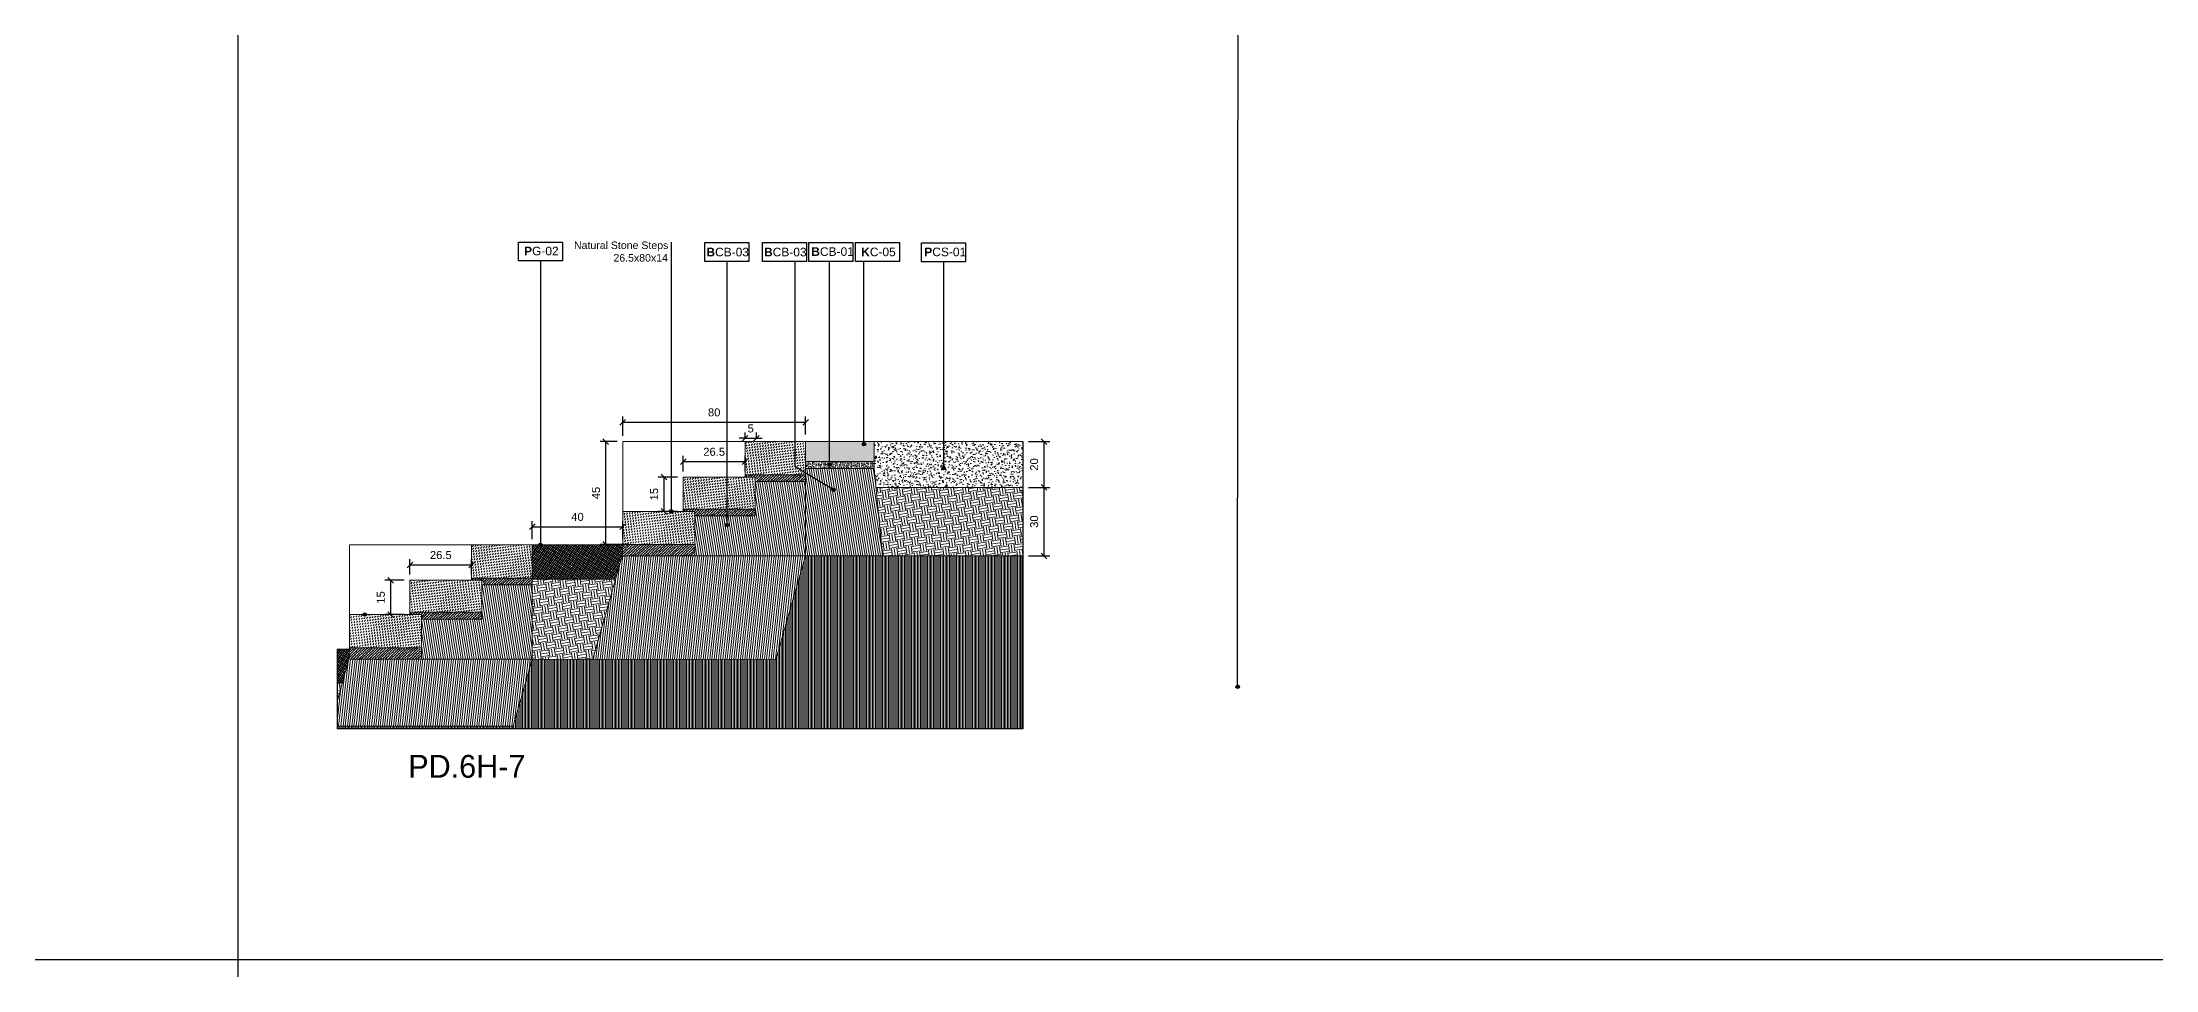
# Model space of a CAD drawing. Header units: metres. Extents: x -325 to 301, y -147 to 149.
# Drawn here: x 91.38 to 100.62, y 43.41 to 47.47 of the extents above; entities that cross this region are included whole.
import ezdxf

# ---------------------------------------------------------------- set-up
doc = ezdxf.new("R2010")
doc.units = ezdxf.units.M
doc.layers.get('Defpoints').update_dxf_attribs({"lineweight": 13})
doc.layers.add('-aux', color=50, linetype='Continuous', plot=False)
doc.layers.add('0-TX-1_25', color=7, linetype='Continuous', true_color=0x3f4f7f)
doc.layers.add('EIT_3 TR sorra', color=7, linetype='Continuous', true_color=0xd8ceb0)
for name, color, linetype, lineweight, true_color in [('03-TR-Paviment_02_Sealed Gravel', 7, 'Continuous', 5, 0xd4be8c), ('03-TR-Paviment_08_Natural Stone Bleachers', 7, 'Continuous', 5, 0xafad9d), ('3-TR tot_u', 7, 'Continuous', 5, 0x787878)]:
    doc.layers.add(name, color=color, linetype=linetype, lineweight=lineweight, true_color=true_color)
for name, color, linetype, lineweight in [('1-CM', 7, 'Continuous', 0), ('3-TR Formigó', 252, 'Continuous', 0), ('3-TR Seleccionat', 44, 'Continuous', 0), ('3-TR Tot-u', 37, 'Continuous', 0), ('3_TR_paviment gris', 252, 'Continuous', 5)]:
    doc.layers.add(name, color=color, linetype=linetype, lineweight=lineweight)
for name, color, linetype in [('1-SECCIÓ', 1, 'Continuous'), ('A-KEYPLAN_HATCH', 7, 'Continuous'), ('A_TEXT_2', 7, 'Continuous')]:
    doc.layers.add(name, color=color, linetype=linetype)
doc.styles.get("Standard").update_dxf_attribs({"font": 'arial.ttf'})
doc.styles.add('x-llegenda materials$0$ENGRAVERS', font='TT0586M.TTF')
doc.dimstyles.new('ISO-25', dxfattribs={"dimtxt": 0.1, "dimasz": 0.1, "dimexe": 0.1, "dimexo": 0.1, "dimgap": 0.1, "dimtad": 1, "dimdec": 0, "dimlfac": 100, "dimzin": 9, "dimtxsty": 'Standard', "dimblk": 'OBLIQUE', "dimcen": 0.1, "dimadec": 0, "dimazin": 0, "dimtfac": 1, "dimtdec": 0, "dimtmove": 0, "dimatfit": 3, "dimldrblk": 'OBLIQUE', "dimfxl": 1, "dimarcsym": 0})
pattern_1 = [(279, (419581.036173, 4594392.836238), (0.03632589907892, -0.02639231054887), [0.03175, -0.03175]), (279, (419581.047933, 4594392.8381), (0.03632589907892, -0.02639231054887), [0.03175, -0.03175]), (279, (419581.059692, 4594392.839963), (0.03632589907892, -0.02639231054887), [0.03175, -0.03175]), (9, (419581.064233, 4594392.836664), (0.02639231054887, 0.03632589907892), [0.03175, -0.03175]), (9, (419581.066096, 4594392.824905), (0.02639231054887, 0.03632589907892), [0.03175, -0.03175]), (9, (419581.067958, 4594392.813145), (0.02639231054887, 0.03632589907892), [0.03175, -0.03175])]

# ---------------------------------------------------------------- blocks, each defined once
blk = doc.blocks.new('_Oblique')
at = {"color": 0, "lineweight": -2}
blk.add_line((-0.5, -0.5), (0.5, 0.5), dxfattribs=at)
blk = doc.blocks.new('*D2733')
at = {"layer": '0-TX-1_25', "color": 0, "lineweight": -2, "transparency": 16777216}
for p, q in [((93.5211, 45.2952), (93.5211, 45.3746)), ((93.5211, 45.3496), (93.9171, 45.3496)), ((93.9171, 45.2954), (93.9171, 45.3746))]:
    blk.add_line(p, q, dxfattribs=at)
at = {"layer": 'Defpoints', "color": 0, "transparency": 16777216}
for p in [(93.9171, 45.3496), (93.5211, 45.2702), (93.9171, 45.2704)]:
    blk.add_point(p, dxfattribs=at)
at = {"layer": '0-TX-1_25', "color": 0, "lineweight": -2, "transparency": 16777216, "xscale": 0.025, "yscale": 0.025, "zscale": 0.025, "rotation": 180}
blk.add_blockref('_Oblique', (93.5211, 45.3496), dxfattribs=at)
at = {"layer": '0-TX-1_25', "color": 0, "lineweight": -2, "transparency": 16777216, "xscale": 0.025, "yscale": 0.025, "zscale": 0.025}
blk.add_blockref('_Oblique', (93.9171, 45.3496), dxfattribs=at)
at = {"layer": '0-TX-1_25', "color": 0, "transparency": 16777216, "insert": (93.7191, 45.3925), "char_height": 0.035, "attachment_point": 5}
blk.add_mtext('40', dxfattribs=at)
blk = doc.blocks.new('*D2730')
at = {"layer": '0-TX-1_25', "color": 0, "lineweight": -2, "transparency": 16777216}
for p, q in [((93.892, 45.7219), (93.818, 45.7219)), ((93.843, 45.2719), (93.843, 45.7219)), ((93.942, 45.2719), (93.818, 45.2719))]:
    blk.add_line(p, q, dxfattribs=at)
at = {"layer": 'Defpoints', "color": 0, "transparency": 16777216}
for p in [(93.843, 45.7219), (93.917, 45.7219), (93.967, 45.2719)]:
    blk.add_point(p, dxfattribs=at)
at = {"layer": '0-TX-1_25', "color": 0, "lineweight": -2, "transparency": 16777216, "xscale": 0.025, "yscale": 0.025, "zscale": 0.025}
for p, rotation in [((93.843, 45.7219), 90), ((93.843, 45.2719), 270)]:
    blk.add_blockref('_Oblique', p, dxfattribs=dict(at, rotation=rotation))
at = {"layer": '0-TX-1_25', "color": 0, "transparency": 16777216, "insert": (93.8002, 45.4969), "char_height": 0.035, "attachment_point": 5, "rotation": 90}
blk.add_mtext('45', dxfattribs=at)
blk = doc.blocks.new('*D2731')
at = {"layer": '0-TX-1_25', "color": 0, "lineweight": -2, "transparency": 16777216}
for p, q in [((93.917, 45.7469), (93.917, 45.8319)), ((93.917, 45.8069), (94.717, 45.8069)), ((94.717, 45.7526), (94.717, 45.8319))]:
    blk.add_line(p, q, dxfattribs=at)
at = {"layer": 'Defpoints', "color": 0, "transparency": 16777216}
for p in [(94.717, 45.8069), (93.917, 45.7219), (94.717, 45.7276)]:
    blk.add_point(p, dxfattribs=at)
at = {"layer": '0-TX-1_25', "color": 0, "lineweight": -2, "transparency": 16777216, "xscale": 0.025, "yscale": 0.025, "zscale": 0.025, "rotation": 180}
blk.add_blockref('_Oblique', (93.917, 45.8069), dxfattribs=at)
at = {"layer": '0-TX-1_25', "color": 0, "lineweight": -2, "transparency": 16777216, "xscale": 0.025, "yscale": 0.025, "zscale": 0.025}
blk.add_blockref('_Oblique', (94.717, 45.8069), dxfattribs=at)
at = {"layer": '0-TX-1_25', "color": 0, "transparency": 16777216, "insert": (94.317, 45.8497), "char_height": 0.035, "attachment_point": 5}
blk.add_mtext('80', dxfattribs=at)
blk = doc.blocks.new('*D2734')
at = {"layer": '0-TX-1_25', "color": 0, "lineweight": -2, "transparency": 16777216}
for p, q in [((94.1821, 45.5919), (94.1821, 45.6593)), ((94.1821, 45.6343), (94.452, 45.6343)), ((94.452, 45.5919), (94.452, 45.6593))]:
    blk.add_line(p, q, dxfattribs=at)
at = {"layer": 'Defpoints', "color": 0, "transparency": 16777216}
for p in [(94.452, 45.6343), (94.1821, 45.5669), (94.452, 45.5669)]:
    blk.add_point(p, dxfattribs=at)
at = {"layer": '0-TX-1_25', "color": 0, "lineweight": -2, "transparency": 16777216, "xscale": 0.025, "yscale": 0.025, "zscale": 0.025, "rotation": 180}
blk.add_blockref('_Oblique', (94.1821, 45.6343), dxfattribs=at)
at = {"layer": '0-TX-1_25', "color": 0, "lineweight": -2, "transparency": 16777216, "xscale": 0.025, "yscale": 0.025, "zscale": 0.025}
blk.add_blockref('_Oblique', (94.452, 45.6343), dxfattribs=at)
at = {"layer": '0-TX-1_25', "color": 0, "transparency": 16777216, "insert": (94.3171, 45.6772), "char_height": 0.035, "attachment_point": 5}
blk.add_mtext('26.5', dxfattribs=at)
blk = doc.blocks.new('*D2735')
at = {"layer": '0-TX-1_25', "color": 0, "lineweight": -2, "transparency": 16777216}
for p, q in [((94.1571, 45.5669), (94.0726, 45.5669)), ((94.0976, 45.5669), (94.0976, 45.4169)), ((94.1571, 45.4169), (94.0726, 45.4169))]:
    blk.add_line(p, q, dxfattribs=at)
at = {"layer": 'Defpoints', "color": 0, "transparency": 16777216}
for p in [(94.1821, 45.5669), (94.0976, 45.4169), (94.1821, 45.4169)]:
    blk.add_point(p, dxfattribs=at)
at = {"layer": '0-TX-1_25', "color": 0, "lineweight": -2, "transparency": 16777216, "xscale": 0.025, "yscale": 0.025, "zscale": 0.025}
for p, rotation in [((94.0976, 45.5669), 90), ((94.0976, 45.4169), 270)]:
    blk.add_blockref('_Oblique', p, dxfattribs=dict(at, rotation=rotation))
at = {"layer": '0-TX-1_25', "color": 0, "transparency": 16777216, "insert": (94.0547, 45.4919), "char_height": 0.035, "attachment_point": 5, "rotation": 90}
blk.add_mtext('15', dxfattribs=at)
blk = doc.blocks.new('*D2736')
at = {"layer": '0-TX-1_25', "color": 0, "lineweight": -2, "transparency": 16777216}
for p, q in [((94.452, 45.7366), (94.427, 45.7366)), ((94.452, 45.7366), (94.452, 45.7616)), ((94.452, 45.7366), (94.502, 45.7366)), ((94.502, 45.7366), (94.502, 45.7616)), ((94.502, 45.7366), (94.527, 45.7366))]:
    blk.add_line(p, q, dxfattribs=at)
at = {"layer": 'Defpoints', "color": 0, "transparency": 16777216}
for p in [(94.452, 45.7219), (94.502, 45.7366), (94.502, 45.7219)]:
    blk.add_point(p, dxfattribs=at)
at = {"layer": '0-TX-1_25', "color": 0, "lineweight": -2, "transparency": 16777216, "xscale": 0.025, "yscale": 0.025, "zscale": 0.025}
blk.add_blockref('_Oblique', (94.452, 45.7366), dxfattribs=at)
at = {"layer": '0-TX-1_25', "color": 0, "lineweight": -2, "transparency": 16777216, "xscale": 0.025, "yscale": 0.025, "zscale": 0.025, "rotation": 180}
blk.add_blockref('_Oblique', (94.502, 45.7366), dxfattribs=at)
at = {"layer": '0-TX-1_25', "color": 0, "transparency": 16777216, "insert": (94.477, 45.7794), "char_height": 0.035, "attachment_point": 5}
blk.add_mtext('5', dxfattribs=at)
blk = doc.blocks.new('*D2737')
at = {"layer": '0-TX-1_25', "color": 0, "lineweight": -2, "transparency": 16777216}
for p, q in [((92.9862, 45.1402), (92.9862, 45.2076)), ((92.9862, 45.1826), (93.2561, 45.1826)), ((93.2561, 45.1402), (93.2561, 45.2076))]:
    blk.add_line(p, q, dxfattribs=at)
at = {"layer": 'Defpoints', "color": 0, "transparency": 16777216}
for p in [(93.2561, 45.1826), (92.9862, 45.1152), (93.2561, 45.1152)]:
    blk.add_point(p, dxfattribs=at)
at = {"layer": '0-TX-1_25', "color": 0, "lineweight": -2, "transparency": 16777216, "xscale": 0.025, "yscale": 0.025, "zscale": 0.025, "rotation": 180}
blk.add_blockref('_Oblique', (92.9862, 45.1826), dxfattribs=at)
at = {"layer": '0-TX-1_25', "color": 0, "lineweight": -2, "transparency": 16777216, "xscale": 0.025, "yscale": 0.025, "zscale": 0.025}
blk.add_blockref('_Oblique', (93.2561, 45.1826), dxfattribs=at)
at = {"layer": '0-TX-1_25', "color": 0, "transparency": 16777216, "insert": (93.1211, 45.2255), "char_height": 0.035, "attachment_point": 5}
blk.add_mtext('26.5', dxfattribs=at)
blk = doc.blocks.new('*D2738')
at = {"layer": '0-TX-1_25', "color": 0, "lineweight": -2, "transparency": 16777216}
for p, q in [((92.9612, 45.1152), (92.8767, 45.1152)), ((92.9017, 45.1152), (92.9017, 44.9652)), ((92.9612, 44.9652), (92.8767, 44.9652))]:
    blk.add_line(p, q, dxfattribs=at)
at = {"layer": 'Defpoints', "color": 0, "transparency": 16777216}
for p in [(92.9862, 45.1152), (92.9017, 44.9652), (92.9862, 44.9652)]:
    blk.add_point(p, dxfattribs=at)
at = {"layer": '0-TX-1_25', "color": 0, "lineweight": -2, "transparency": 16777216, "xscale": 0.025, "yscale": 0.025, "zscale": 0.025}
for p, rotation in [((92.9017, 45.1152), 90), ((92.9017, 44.9652), 270)]:
    blk.add_blockref('_Oblique', p, dxfattribs=dict(at, rotation=rotation))
at = {"layer": '0-TX-1_25', "color": 0, "transparency": 16777216, "insert": (92.8588, 45.0402), "char_height": 0.035, "attachment_point": 5, "rotation": 90}
blk.add_mtext('15', dxfattribs=at)
blk = doc.blocks.new('hatch keyplan 2')
at = {"layer": 'A-KEYPLAN_HATCH'}
blk.add_lwpolyline([(0, 0.00548), (0.01287, 0.00548), (0.01287, 0), (0, 0)], close=True, dxfattribs=at)
blk = doc.blocks.new('hatch keyplan')
at = {"layer": 'A-KEYPLAN_HATCH'}
blk.add_blockref('hatch keyplan 2', (1.43058, 0.85215), dxfattribs=at)
blk = doc.blocks.new('PG02')
at = {"layer": 'A-KEYPLAN_HATCH'}
blk.add_blockref('hatch keyplan', (-1.42958, -0.85215), dxfattribs=at)
at = {"layer": 'A_TEXT_2', "insert": (0.0002, 0.00412), "char_height": 0.0025, "attachment_point": 1}
blk.add_mtext_dynamic_manual_height_columns('\\pi0.00245,t0.01245;{\\fArial|b1|i0|c0|p34;P}G-02', width=0.0145619, gutter_width=0.015, heights=[0], dxfattribs=at)
blk = doc.blocks.new('B-CB03')
at = {"layer": 'A-KEYPLAN_HATCH'}
blk.add_blockref('hatch keyplan', (-1.43058, -0.85215), dxfattribs=at)
at = {"layer": 'A_TEXT_2', "insert": (-0.0008, 0.00398), "char_height": 0.0025, "attachment_point": 1}
blk.add_mtext_dynamic_manual_height_columns('\\pi0.00128;{\\fArial|b1|i0|c0|p34;B}CB-03', width=0.0145619, gutter_width=0.015, heights=[0], dxfattribs=at)
blk = doc.blocks.new('*D2732')
at = {"layer": '0-TX-1_25', "color": 0, "lineweight": -2, "transparency": 16777216}
for p, q in [((95.692, 45.7219), (95.785, 45.7219)), ((95.76, 45.7219), (95.76, 45.5219)), ((95.692, 45.5219), (95.785, 45.5219))]:
    blk.add_line(p, q, dxfattribs=at)
at = {"layer": 'Defpoints', "color": 0, "transparency": 16777216}
for p in [(95.667, 45.7219), (95.667, 45.5219), (95.76, 45.5219)]:
    blk.add_point(p, dxfattribs=at)
at = {"layer": '0-TX-1_25', "color": 0, "lineweight": -2, "transparency": 16777216, "xscale": 0.025, "yscale": 0.025, "zscale": 0.025}
for p, rotation in [((95.76, 45.7219), 90), ((95.76, 45.5219), 270)]:
    blk.add_blockref('_Oblique', p, dxfattribs=dict(at, rotation=rotation))
at = {"layer": '0-TX-1_25', "color": 0, "transparency": 16777216, "insert": (95.7172, 45.6219), "char_height": 0.035, "attachment_point": 5, "rotation": 90}
blk.add_mtext('20', dxfattribs=at)
blk = doc.blocks.new('*D2729')
at = {"layer": '0-TX-1_25', "color": 0, "lineweight": -2, "transparency": 16777216}
for p, q in [((95.692, 45.5219), (95.785, 45.5219)), ((95.76, 45.5219), (95.76, 45.2219)), ((95.692, 45.2219), (95.785, 45.2219))]:
    blk.add_line(p, q, dxfattribs=at)
at = {"layer": 'Defpoints', "color": 0, "transparency": 16777216}
for p in [(95.667, 45.5219), (95.667, 45.2219), (95.76, 45.2219)]:
    blk.add_point(p, dxfattribs=at)
at = {"layer": '0-TX-1_25', "color": 0, "lineweight": -2, "transparency": 16777216, "xscale": 0.025, "yscale": 0.025, "zscale": 0.025}
for p, rotation in [((95.76, 45.5219), 90), ((95.76, 45.2219), 270)]:
    blk.add_blockref('_Oblique', p, dxfattribs=dict(at, rotation=rotation))
at = {"layer": '0-TX-1_25', "color": 0, "transparency": 16777216, "insert": (95.7171, 45.3719), "char_height": 0.035, "attachment_point": 5, "rotation": 90}
blk.add_mtext('30', dxfattribs=at)
blk = doc.blocks.new('POINT')
at = {"layer": '0-TX-1_25'}
h = blk.add_hatch(dxfattribs=at)
h.set_pattern_fill('ANGLE', color=256)
h.set_pattern_definition([(0, (-83.747, -12.726), (0, 6.985), [5.08, -1.905]), (90, (-83.747, -12.726), (-6.985, 4e-16), [5.08, -1.905])])
edge = h.paths.add_edge_path()
edge.add_arc((0, 0), 0.0075, 0, 360)
h = blk.add_hatch(color=256, dxfattribs=at)
h.dxf.hatch_style = 1
edge = h.paths.add_edge_path()
edge.add_arc((0, 0), 0.0075, 0, 360)
blk.add_circle((0, 0), 0.0075, dxfattribs=at)
blk = doc.blocks.new('K04')
at = {"layer": 'A-KEYPLAN_HATCH'}
blk.add_blockref('hatch keyplan', (-1.42958, -0.85215), dxfattribs=at)
at = {"layer": 'A_TEXT_2', "insert": (0.0002, 0.00402), "char_height": 0.0025, "attachment_point": 1}
blk.add_mtext_dynamic_manual_height_columns('\\pi0.00244;{\\fArial|b1|i0|c0|p34;K}C-05', width=0.0145619, gutter_width=0.015, heights=[0], dxfattribs=at)
blk = doc.blocks.new('B-CB01')
at = {"layer": 'A-KEYPLAN_HATCH'}
blk.add_blockref('hatch keyplan', (-1.43058, -0.85215), dxfattribs=at)
at = {"layer": 'A_TEXT_2', "insert": (-0.0008, 0.00411), "char_height": 0.0025, "attachment_point": 1}
blk.add_mtext_dynamic_manual_height_columns('\\pi0.00152;{\\fArial|b1|i0|c0|p34;B}CB-01', width=0.0145619, gutter_width=0.015, heights=[0], dxfattribs=at)
blk = doc.blocks.new('PCS01')
at = {"layer": 'A-KEYPLAN_HATCH'}
blk.add_blockref('hatch keyplan', (-1.42958, -0.85215), dxfattribs=at)
at = {"layer": 'A_TEXT_2', "insert": (0.0002, 0.00411), "char_height": 0.0025, "attachment_point": 1}
blk.add_mtext_dynamic_manual_height_columns('\\pi0.00161;{\\fArial|b1|i0|c0|p34;P}CS-01', width=0.0145619, gutter_width=0.015, heights=[0], dxfattribs=at)

msp = doc.modelspace()

# ---------------------------------------------------------------- hatches: boundary and pattern name
at = {"layer": '03-TR-Paviment_02_Sealed Gravel', "extrusion": (5.00535e-05, 0.000121015, 1)}
h = msp.add_hatch(dxfattribs=at)
h.set_pattern_fill('_USER', color=256, scale=0.008, angle=234, style=0, double=1, pattern_type=0)
h.set_pattern_definition([(234, (-130.758591, 53.904642), (0.00647213595, -0.00470228202), []), (324, (-130.758591, 53.904642), (0.00470228202, 0.00647213595), [])])
h.paths.add_polyline_path([(93.8858, 45.1203), (93.9149, 45.2219), (93.9171, 45.2702), (93.5211, 45.2706), (93.5211, 45.1206)])
h = msp.add_hatch(dxfattribs=at)
h.set_pattern_fill('_USER', color=256, scale=0.008, angle=234, style=0, double=1, pattern_type=0)
h.set_pattern_definition([(234, (-130.758591, 53.904642), (0.00647213595, -0.00470228202), []), (324, (-130.758591, 53.904642), (0.00470228202, 0.00647213595), [])])
h.paths.add_polyline_path([(92.667, 44.8146), (92.667, 44.6646), (92.6895, 44.6646), (92.7192, 44.7707), (92.7211, 44.8146)])
at = {"layer": '03-TR-Paviment_08_Natural Stone Bleachers'}
h = msp.add_hatch(dxfattribs=at)
h.set_pattern_fill('DASH', color=256, scale=0.002611, angle=232.42641, style=0, double=1)
h.set_pattern_definition([(232.4264096, (-57.800936, -75.797409), (0.00151523477, -0.01162470696), [0.0082894435, -0.0082894435])])
h.paths.add_polyline_path([(94.717, 45.5769), (94.717, 45.7219), (94.4519, 45.7219), (94.452, 45.5769)])
h = msp.add_hatch(dxfattribs=at)
h.set_pattern_fill('DASH', color=256, scale=0.002611, angle=232.42641, style=0, double=1)
h.set_pattern_definition([(232.4264096, (-58.0707735, -75.947409), (0.00151523477, -0.01162470696), [0.0082894435, -0.0082894435])])
h.paths.add_polyline_path([(94.4971, 45.4269), (94.4972, 45.5669), (94.1821, 45.5669), (94.1821, 45.427)])
h = msp.add_hatch(dxfattribs=at)
h.set_pattern_fill('DASH', color=256, scale=0.002611, angle=232.42641, style=0, double=1)
h.set_pattern_definition([(232.4264096, (-58.3357735, -76.097409), (0.00151523477, -0.01162470696), [0.0082894435, -0.0082894435])])
h.paths.add_polyline_path([(94.2321, 45.2723), (94.2321, 45.4169), (93.9171, 45.4169), (93.9171, 45.2716)])
h = msp.add_hatch(dxfattribs=at)
h.set_pattern_fill('DASH', color=256, scale=0.002611, angle=232.42641, style=0, double=1)
h.set_pattern_definition([(232.4264096, (-58.996854, -76.249126), (0.00151523477, -0.01162470696), [0.0082894435, -0.0082894435])])
h.paths.add_polyline_path([(93.5211, 45.1252), (93.5211, 45.2702), (93.256, 45.2702), (93.2561, 45.1252)])
h = msp.add_hatch(dxfattribs=at)
h.set_pattern_fill('DASH', color=256, scale=0.002611, angle=232.42641, style=0, double=1)
h.set_pattern_definition([(232.4264096, (-59.266692, -76.399126), (0.00151523477, -0.01162470696), [0.0082894435, -0.0082894435])])
h.paths.add_polyline_path([(93.3012, 44.9752), (93.3012, 45.1152), (92.9862, 45.1152), (92.9862, 44.9752)])
h = msp.add_hatch(dxfattribs=at)
h.set_pattern_fill('DASH', color=256, scale=0.002611, angle=232.42641, style=0, double=1)
h.set_pattern_definition([(232.4264096, (-59.531692, -76.549126), (0.00151523477, -0.01162470696), [0.0082894435, -0.0082894435])])
h.paths.add_polyline_path([(93.0362, 44.8206), (93.0362, 44.9652), (92.7212, 44.9652), (92.7212, 44.8199)])
at = {"layer": '3-TR Formigó'}
h = msp.add_hatch(dxfattribs=at)
h.set_pattern_fill('ANSI31', color=256, scale=0.003, angle=234.17524)
h.set_pattern_definition([(279.175244, (-114.089246, 1.581218), (0.00940313004, 0.0015188056), [])])
h.paths.add_polyline_path([(95.0529, 45.2219), (94.717, 45.2219), (94.7169, 45.5771), (94.717, 45.6048), (95.017, 45.6047)])
h = msp.add_hatch(dxfattribs=at)
h.set_pattern_fill('ANSI31', color=256, scale=0.003, angle=234.17524)
h.set_pattern_definition([(279.175244, (17.391908, 3.108831), (0.00940313, 0.0015188056), [])])
h.paths.add_polyline_path([(94.2321, 45.3952), (94.2323, 45.2219), (94.7166, 45.2219), (94.717, 45.5469), (94.4971, 45.5469), (94.4971, 45.3952)])
at = {"layer": '3-TR Formigó', "extrusion": (5.00535e-05, 0.000121015, 1)}
h = msp.add_hatch(dxfattribs=at)
h.set_pattern_fill('ANSI31', color=256, scale=0.003, angle=233.69395, style=0)
h.set_pattern_definition([(263.5025, (86.909693, 45.1370365), (0.009463819, -0.001077847), [])])
h.paths.add_polyline_path([(93.9149, 45.2219), (93.7858, 44.7703), (94.5858, 44.7703), (94.717, 45.2219)])
at = {"layer": '3-TR Formigó'}
h = msp.add_hatch(dxfattribs=at)
h.set_pattern_fill('ANSI31', color=256, scale=0.003, angle=234.17524)
h.set_pattern_definition([(279.175244, (16.19599, 2.657114), (0.00940313, 0.0015188056), [])])
h.paths.add_polyline_path([(93.0362, 44.9435), (93.0362, 44.7707), (93.5206, 44.7707), (93.5211, 45.0952), (93.3012, 45.0952), (93.3012, 44.9435)])
at = {"layer": '3-TR Formigó', "extrusion": (5.00535e-05, 0.000121015, 1)}
h = msp.add_hatch(dxfattribs=at)
h.set_pattern_fill('ANSI31', color=256, scale=0.003, angle=233.69395, style=0)
h.set_pattern_definition([(263.5025, (85.719313, 44.689892), (0.009463819, -0.001077847), [])])
h.paths.add_polyline_path([(92.667, 44.477), (93.4375, 44.477), (93.521, 44.7707), (92.7192, 44.7707), (92.667, 44.5841)])
at = {"layer": '3-TR Seleccionat'}
h = msp.add_hatch(dxfattribs=at)
h.set_pattern_fill('ANSI31', color=256, scale=0.002, angle=45, style=0)
h.set_pattern_definition([(90, (58.782819, -6.3097075), (-0.00635, 0), [])])
h.paths.add_polyline_path([(95.667, 44.4648), (95.667, 45.2219), (94.717, 45.2219), (94.5858, 44.7703), (93.5211, 44.7706), (93.4398, 44.477), (92.667, 44.477), (92.667, 44.4648)])
at = {"layer": '3-TR Tot-u'}
h = msp.add_hatch(dxfattribs=at)
h.set_pattern_fill('EARTH', color=256, scale=0.005, angle=279)
h.set_pattern_definition([(279, (50.205277, -1.55653), (0.036325899, -0.02639231), [0.03175, -0.03175]), (279, (50.217037, -1.55467), (0.036325899, -0.02639231), [0.03175, -0.03175]), (279, (50.228797, -1.552806), (0.036325899, -0.02639231), [0.03175, -0.03175]), (9, (50.233337, -1.556105), (0.02639231, 0.036325899), [0.03175, -0.03175]), (9, (50.2352, -1.567865), (0.02639231, 0.036325899), [0.03175, -0.03175]), (9, (50.237063, -1.579624), (0.02639231, 0.036325899), [0.03175, -0.03175])])
h.paths.add_polyline_path([(95.667, 45.5219), (95.0252, 45.5219), (95.0547, 45.2219), (95.667, 45.2219)])
at = {"layer": '3-TR Tot-u', "extrusion": (5.30927e-05, 0.000117955, 1)}
h = msp.add_hatch(dxfattribs=at)
h.set_pattern_fill('EARTH', color=256, scale=0.005, angle=279)
h.set_pattern_definition(pattern_1)
h.paths.add_polyline_path([(93.5211, 45.1206), (93.5211, 44.7706), (93.7858, 44.7703), (93.8814, 45.1202)])
h = msp.add_hatch(dxfattribs=at)
h.set_pattern_fill('EARTH', color=256, scale=0.005, angle=279)
h.set_pattern_definition(pattern_1)
h.paths.add_polyline_path([(92.667, 44.6646), (92.667, 44.5805), (92.6895, 44.6646)])
at = {"layer": '3-TR tot_u'}
h = msp.add_hatch(dxfattribs=at)
h.set_pattern_fill('AR-CONC', color=256, scale=0.00025, angle=89.87048)
h.set_pattern_definition([(75.416951978, (264948.765237, -740263.86997), (0.042847951724, 0.0159494447276), [0.0047625, -0.0523875]), (20.416951978, (264948.765237, -740263.86997), (-0.0284585513776, 0.0393593941472), [0.00381, -0.0419101460425]), (125.868396678, (264948.768807, -740263.86864), (0.0143894010735, 0.0553088370647), [0.0040475022, -0.04452256115]), (71.601151978, (264948.759786, -740263.8585), (0.0657213798154, 0.0195936971874), [0.00714375, -0.07858125]), (122.052509588, (264948.76526, -740263.85687), (0.027057378225, 0.081342940127), [0.006071255785, -0.06678390204]), (16.601103148, (264948.759786, -740263.8585), (0.0270573782294, 0.0813429401255), [0.0057149917675, -0.06286493298]), (46.416951978, (264948.766884, -740263.858642), (0.045207962539, -0.0068233806194), [0.0047625, -0.0523875]), (351.416951978, (264948.766884, -740263.85864), (-0.005808451532, 0.048221421475), [0.00381, -0.04191]), (96.868396978, (264948.77065, -740263.85921), (0.0393995108286, 0.041398041034), [0.0040475022, -0.0445224844]), (62.916951978, (264948.765237, -740263.86997), (-0.00837539297598, 0.01942411315358), [0, -0.041402, 0, -0.042545, 0, -0.04206875]), (32.916951978, (264948.765237, -740263.86997), (0.0043385838535, 0.0297907723876), [0, -0.024257, 0, -0.0404495, 0, -0.01603375]), (352.916951978, (264948.752447, -740263.876048), (0.03123133691458, 0.01325538927637), [0, -0.015875, 0, -0.04953, 0, -0.0657225]), (342.916951978, (264948.74671, -740263.878774), (0.0307196005672, 0.0216357041141), [0, -0.0206375, 0, -0.032893, 0, -0.0466725])])
h.paths.add_polyline_path([(95.017, 45.7219), (95.0252, 45.5219), (95.667, 45.5219), (95.667, 45.7219)])
h = msp.add_hatch(dxfattribs=at)
h.set_pattern_fill('AR-CONC', color=256, scale=9e-05, angle=90.26641)
h.set_pattern_definition([(140.266414, (11.282605, 22.808195), (0.0013582613, 0.0164031132), [0.0017145, -0.0188595]), (85.266414, (11.282605, 22.808195), (-0.0171801815, -0.0032518273), [0.0013716, -0.0150876526]), (190.71786, (11.282718, 22.809562), (-0.0158219194, 0.0131512858), [0.0014571008, -0.016028122]), (136.450614, (11.278033, 22.808174), (0.003670327, 0.024414444), [0.00257175, -0.02828925]), (186.901972, (11.278339, 22.810209), (-0.0223674596, 0.021262598), [0.002185652, -0.024042205]), (81.450565, (11.278033, 22.808174), (-0.0223674596, 0.021262598), [0.002057397, -0.022631376]), (111.266414, (11.279165, 22.810465), (0.0091403206, 0.0136879438), [0.0017145, -0.0188595]), (56.266414, (11.279165, 22.810465), (-0.0166026007, 0.0054850432), [0.0013716, -0.0150876]), (161.71786, (11.279927, 22.811606), (-0.0074622802, 0.019172987), [0.0014571008, -0.0160280944]), (127.766414, (11.2826046, 22.8081953), (-0.00761116375, 0.0002425866), [0, -0.01490472, 0, -0.0153162, 0, -0.01514475]), (97.766414, (11.282605, 22.808195), (-0.009044117, 0.0059717809), [0, -0.00873252, 0, -0.01456182, 0, -0.00577215]), (57.766414, (11.2826283, 22.8030976), (0.0004588393, 0.012205419), [0, -0.005715, 0, -0.0178308, 0, -0.0236601]), (47.766414, (11.282639, 22.800812), (-0.0023503487, 0.0133208417), [0, -0.0074295, 0, -0.01184148, 0, -0.0168021])])
h.paths.add_polyline_path([(95.0169, 45.6047), (95.017, 45.634), (94.717, 45.6347), (94.717, 45.6047)])
at = {"layer": '3_TR_paviment gris'}
msp.add_hatch(color=256, dxfattribs=at).paths.add_polyline_path([(95.017, 45.7219), (95.017, 45.6347), (94.717, 45.6347), (94.717, 45.7219)])
at = {"layer": 'EIT_3 TR sorra'}
h = msp.add_hatch(dxfattribs=at)
h.set_pattern_fill('ANSI36', color=256, scale=0.002552, angle=-1.14104, style=0, double=1)
h.set_pattern_definition([(43.85896, (92.611573, 51.549907), (0.004609074, 0.015664162), [0.020252618, -0.004050524, 0, -0.004050524])])
h.paths.add_polyline_path([(94.5547, 45.5777), (94.5049, 45.5769), (94.452, 45.5769), (94.452, 45.5669), (94.502, 45.5669), (94.502, 45.5469), (94.5547, 45.5469), (94.717, 45.5469), (94.717, 45.5769)])
h = msp.add_hatch(dxfattribs=at)
h.set_pattern_fill('ANSI36', color=256, scale=0.002552, angle=-1.14104, style=0, double=1)
h.set_pattern_definition([(43.85896, (92.341735, 51.399907), (0.004609074, 0.015664162), [0.020252618, -0.004050524, 0, -0.004050524])])
h.paths.add_polyline_path([(94.2849, 45.4277), (94.235, 45.4269), (94.1821, 45.4269), (94.1821, 45.4169), (94.2321, 45.4169), (94.2321, 45.3969), (94.2849, 45.3969), (94.4971, 45.3969), (94.4971, 45.4269)])
h = msp.add_hatch(dxfattribs=at)
h.set_pattern_fill('ANSI36', color=256, scale=0.002552, angle=-1.14104, style=0, double=1)
h.set_pattern_definition([(43.85896, (92.07383, 51.2431895), (0.004609074, 0.015664162), [0.020252618, -0.004050524, 0, -0.004050524])])
h.paths.add_polyline_path([(94.017, 45.2709), (93.9671, 45.2702), (93.9171, 45.2699), (93.9161, 45.26), (93.9149, 45.2219), (93.9649, 45.2219), (94.2323, 45.2219), (94.2292, 45.2702)])
h = msp.add_hatch(dxfattribs=at)
h.set_pattern_fill('ANSI36', color=256, scale=0.002552, angle=-1.14104, style=0, double=1)
h.set_pattern_definition([(43.85896, (91.415655, 51.0981895), (0.004609074, 0.015664162), [0.020252618, -0.004050524, 0, -0.004050524])])
h.paths.add_polyline_path([(93.3588, 45.1259), (93.309, 45.1252), (93.2561, 45.1252), (93.2561, 45.1152), (93.3061, 45.1152), (93.3061, 45.0952), (93.3588, 45.0952), (93.5211, 45.0952), (93.5211, 45.1252)])
h = msp.add_hatch(dxfattribs=at)
h.set_pattern_fill('ANSI36', color=256, scale=0.002552, angle=-1.14104, style=0, double=1)
h.set_pattern_definition([(43.85896, (91.145817, 50.9481895), (0.004609074, 0.015664162), [0.020252618, -0.004050524, 0, -0.004050524])])
h.paths.add_polyline_path([(93.089, 44.9759), (93.0391, 44.9752), (92.9862, 44.9752), (92.9862, 44.9652), (93.0362, 44.9652), (93.0362, 44.9452), (93.089, 44.9452), (93.3012, 44.9452), (93.3012, 44.9752)])
h = msp.add_hatch(dxfattribs=at)
h.set_pattern_fill('ANSI36', color=256, scale=0.002552, angle=-1.14104, style=0, double=1)
h.set_pattern_definition([(43.85896, (90.877912, 50.791472), (0.004609074, 0.015664162), [0.020252618, -0.004050524, 0, -0.004050524])])
h.paths.add_polyline_path([(92.8211, 44.8192), (92.7712, 44.8185), (92.7212, 44.8182), (92.7202, 44.8083), (92.7192, 44.7707), (92.7632, 44.7707), (93.036, 44.7707), (93.0333, 44.7885), (93.0333, 44.8185)])

# ---------------------------------------------------------------- linework, layer by layer
at = {"layer": '-aux'}
for points in [[(92.2345, 3.4567), (92.2345, 133.4567)], [(95.667, 44.4648), (92.667, 44.4648)], [(12.2345, 43.4567), (142.2345, 43.4567)]]:
    msp.add_lwpolyline(points, dxfattribs=at)
at = {"layer": '0-TX-1_25'}
for points in [[(96.6074, 44.6498), (96.6115, 49.6128)], [(93.5571, 46.5128), (93.5571, 45.2702)], [(94.1286, 46.595), (94.1286, 45.4169)], [(94.3726, 46.5105), (94.3726, 45.3568)], [(94.839, 45.5117), (94.6716, 45.6112), (94.6716, 46.5104)], [(94.8224, 45.6216), (94.8224, 46.5104)], [(94.9726, 45.7108), (94.9726, 46.5104)], [(95.3207, 46.509), (95.3207, 45.6065)]]:
    msp.add_lwpolyline(points, dxfattribs=at)
at = {"layer": '1-CM'}
for points in [[(93.917, 45.7219), (93.9171, 45.272), (94.2321, 45.272)], [(93.917, 45.7219), (94.452, 45.7219)], [(94.717, 45.7219), (95.667, 45.7219)], [(94.717, 45.7219), (95.017, 45.7219)], [(94.717, 45.7219), (94.717, 45.6047)], [(95.017, 45.7219), (95.017, 45.6047)], [(95.017, 45.6347), (94.717, 45.6347)], [(94.717, 45.6347), (95.017, 45.6347)], [(94.717, 45.6049), (95.017, 45.6047)], [(94.717, 45.5469), (94.717, 45.2219), (93.9149, 45.2219), (93.9149, 45.2219), (93.9171, 45.2719), (93.9686, 45.2721), (94.2321, 45.2718)], [(95.0252, 45.5219), (95.667, 45.5219)], [(92.7211, 45.2702), (92.7212, 44.8202), (93.0362, 44.8202)], [(92.7211, 45.2702), (93.2561, 45.2702)], [(93.5211, 45.2702), (93.9171, 45.2702)], [(93.9149, 45.2219), (93.7858, 44.7703)], [(94.717, 45.2219), (93.9149, 45.2219)], [(94.2321, 45.2719), (94.2323, 45.2219)], [(94.717, 45.2219), (95.667, 45.2219)], [(93.5211, 45.0952), (93.521, 44.7707), (92.7192, 44.7707), (92.7192, 44.7707), (92.7212, 44.8202), (92.7727, 44.8203), (93.0362, 44.8201)], [(93.5211, 45.1206), (93.8858, 45.1203)], [(92.667, 44.8146), (92.7211, 44.8146)], [(93.0362, 44.8202), (93.0362, 44.7707)], [(92.667, 44.6646), (92.6895, 44.6646)]]:
    msp.add_lwpolyline(points, dxfattribs=at)
for points in [[(94.452, 45.5769), (94.452, 45.7219), (94.717, 45.7219), (94.717, 45.5769)], [(95.0529, 45.2219), (94.717, 45.2219), (94.717, 45.6048), (95.017, 45.6047)], [(94.1821, 45.4269), (94.1821, 45.5669), (94.4971, 45.5669), (94.4971, 45.4269)], [(94.452, 45.5769), (94.452, 45.5669), (94.4971, 45.5669), (94.4971, 45.5469), (94.717, 45.5469), (94.717, 45.5769)], [(93.9171, 45.2719), (93.9171, 45.4169), (94.2321, 45.4169), (94.2321, 45.2719)], [(94.1821, 45.4269), (94.1821, 45.4169), (94.2321, 45.4169), (94.2321, 45.3969), (94.4971, 45.3969), (94.4971, 45.4269)], [(93.2561, 45.1252), (93.2561, 45.2702), (93.5211, 45.2702), (93.5211, 45.1252)], [(93.2561, 45.1252), (93.2561, 45.1152), (93.3012, 45.1152), (93.3012, 45.0952), (93.5211, 45.0952), (93.5211, 45.1252)], [(92.9862, 44.9752), (92.9862, 45.1152), (93.3012, 45.1152), (93.3012, 44.9752)], [(92.7212, 44.8202), (92.7212, 44.9652), (93.0362, 44.9652), (93.0362, 44.8202)], [(92.9862, 44.9752), (92.9862, 44.9652), (93.0362, 44.9652), (93.0362, 44.9452), (93.3012, 44.9452), (93.3012, 44.9752)]]:
    msp.add_lwpolyline(points, close=True, dxfattribs=at)
at = {"layer": '1-CM', "elevation": 0}
msp.add_lwpolyline([(94.717, 45.2219), (94.5872, 44.768), (93.5177, 44.7707)], dxfattribs=at)
at = {"layer": '1-CM', "extrusion": (5.00535e-05, 0.000121015, 1), "elevation": 0.0101}
msp.add_lwpolyline([(92.667, 44.477), (93.4375, 44.477), (93.521, 44.7707), (92.7192, 44.7707), (92.667, 44.5841)], close=True, dxfattribs=at)
at = {"layer": '1-SECCIÓ'}
for p, q in [((95.667, 45.7219), (95.667, 44.4648)), ((92.667, 44.8146), (92.667, 44.4648))]:
    msp.add_line(p, q, dxfattribs=at)

# ---------------------------------------------------------------- block references
at = {"layer": '0-TX-1_25', "xscale": 15, "yscale": 15, "zscale": 15}
for name, p in [('PG02', (93.4456, 46.5128)), ('B-CB03', (94.5281, 46.5104)), ('B-CB01', (94.7312, 46.5104)), ('K04', (94.9206, 46.5104))]:
    msp.add_blockref(name, p, dxfattribs=at)
at = {"layer": '0-TX-1_25', "xscale": 15, "yscale": 15, "zscale": 15, "rotation": 359.9589107450755}
msp.add_blockref('B-CB03', (94.276, 46.5105), dxfattribs=at)
at = {"layer": '0-TX-1_25'}
for p in [(94.9726, 45.7108), (94.8224, 45.6216), (95.3207, 45.6065), (94.839, 45.5117), (94.1289, 45.4169), (94.3726, 45.3568), (93.5571, 45.2702), (92.7884, 44.9652), (96.6074, 44.6498)]:
    msp.add_blockref('POINT', p, dxfattribs=at)
at = {"layer": 'A-KEYPLAN_HATCH', "xscale": 14.99999999999007, "yscale": 14.99999999999007, "zscale": 14.99999999999007}
msp.add_blockref('PCS01', (95.2092, 46.509), dxfattribs=at)

# ---------------------------------------------------------------- texts
at = {"layer": '-aux', "insert": (93.4914, 44.3514), "char_height": 0.1, "width": 19.210099, "attachment_point": 3, "style": 'x-llegenda materials$0$ENGRAVERS'}
msp.add_mtext('PD.6H-7', dxfattribs=at)
at = {"layer": '0-TX-1_25', "insert": (93.5971, 46.5975), "char_height": 0.033, "attachment_point": 1}
msp.add_mtext_dynamic_manual_height_columns('\\pi0.10677;Natural Stone Steps\\P\\pi0.27927;26.5x80x14', width=0.514074, gutter_width=12.5, heights=[0], dxfattribs=at)

# ---------------------------------------------------------------- dimensions: what is measured, and where the dimension line sits
at = {"layer": '0-TX-1_25'}
dim = msp.add_linear_dim(base=(94.717, 45.8069), p1=(93.917, 45.7219), p2=(94.717, 45.7276), dimstyle='ISO-25', override={"dimtxt": 0.035, "dimasz": 0.025, "dimexe": 0.025, "dimexo": 0.025, "dimgap": 0.025, "dimblk1": 'Oblique', "dimblk2": 'Oblique', "dimsah": 1, "dimfxl": 0.1, "dimfxlon": 1, "dimarcsym": 1}, dxfattribs=at)
dim.commit()
dim.dimension.update_dxf_attribs({"geometry": '*D2731', "text_midpoint": (94.317, 45.8497)})
dim = msp.add_linear_dim(base=(94.502, 45.7366), p1=(94.452, 45.7219), p2=(94.502, 45.7219), dimstyle='ISO-25', override={"dimtxt": 0.035, "dimasz": 0.025, "dimexe": 0.025, "dimexo": 0.025, "dimgap": 0.025, "dimblk1": 'Oblique', "dimblk2": 'Oblique', "dimsah": 1, "dimfxl": 0.1, "dimfxlon": 1, "dimarcsym": 1}, dxfattribs=at)
dim.commit()
dim.dimension.update_dxf_attribs({"geometry": '*D2736', "text_midpoint": (94.477, 45.7366), "dimtype": 160})
dim = msp.add_linear_dim(base=(93.843, 45.7219), p1=(93.967, 45.2719), p2=(93.917, 45.7219), angle=90, text='45', dimstyle='ISO-25', override={"dimtxt": 0.035, "dimasz": 0.025, "dimexe": 0.025, "dimexo": 0.025, "dimgap": 0.025, "dimblk1": 'Oblique', "dimblk2": 'Oblique', "dimsah": 1, "dimfxl": 0.1, "dimfxlon": 1, "dimarcsym": 1}, dxfattribs=at)
dim.commit()
dim.dimension.update_dxf_attribs({"geometry": '*D2730', "text_midpoint": (93.8002, 45.4969)})
for base, p1, p2, text, picture, middle in [((94.452, 45.6343), (94.1821, 45.5669), (94.452, 45.5669), '26.5', '*D2734', (94.3171, 45.6772)), ((93.9171, 45.3496), (93.5211, 45.2702), (93.9171, 45.2704), '40', '*D2733', (93.7191, 45.3925)), ((93.2561, 45.1826), (92.9862, 45.1152), (93.2561, 45.1152), '26.5', '*D2737', (93.1211, 45.2255))]:
    dim = msp.add_linear_dim(base=base, p1=p1, p2=p2, text=text, dimstyle='ISO-25', override={"dimtxt": 0.035, "dimasz": 0.025, "dimexe": 0.025, "dimexo": 0.025, "dimgap": 0.025, "dimblk1": 'Oblique', "dimblk2": 'Oblique', "dimsah": 1, "dimfxl": 0.1, "dimfxlon": 1, "dimarcsym": 1}, dxfattribs=at)
    dim.commit()
    dim.dimension.update_dxf_attribs({"geometry": picture, "text_midpoint": middle})
for base, p1, p2, picture, middle in [((95.76, 45.5219), (95.667, 45.7219), (95.667, 45.5219), '*D2732', (95.7172, 45.6219)), ((94.0976, 45.4169), (94.1821, 45.5669), (94.1821, 45.4169), '*D2735', (94.0547, 45.4919)), ((95.76, 45.2219), (95.667, 45.5219), (95.667, 45.2219), '*D2729', (95.7171, 45.3719)), ((92.9017, 44.9652), (92.9862, 45.1152), (92.9862, 44.9652), '*D2738', (92.8588, 45.0402))]:
    dim = msp.add_linear_dim(base=base, p1=p1, p2=p2, angle=90, dimstyle='ISO-25', override={"dimtxt": 0.035, "dimasz": 0.025, "dimexe": 0.025, "dimexo": 0.025, "dimgap": 0.025, "dimblk1": 'Oblique', "dimblk2": 'Oblique', "dimsah": 1, "dimfxl": 0.1, "dimfxlon": 1, "dimarcsym": 1}, dxfattribs=at)
    dim.commit()
    dim.dimension.update_dxf_attribs({"geometry": picture, "text_midpoint": middle})

doc.saveas('drawing.dxf')
